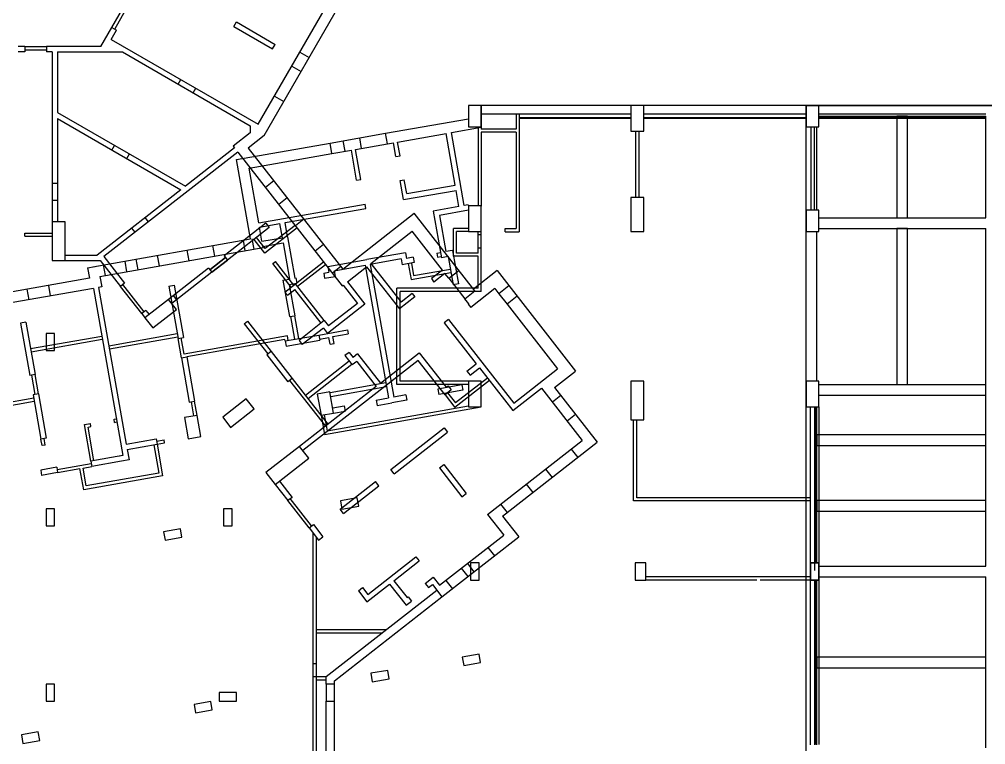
# Model space of a CAD drawing. Header units: metres. Extents: x -681087 to 1033303, y 74272 to 2630761.
# Drawn here: x 51232 to 96441, y 2357404 to 2391336 of the extents above; entities that cross this region are included whole.
import ezdxf

# ---------------------------------------------------------------- set-up
doc = ezdxf.new("R2010")
doc.units = ezdxf.units.M
for name, color, linetype in [('SKELETON_CLEAN', 7, 'Continuous'), ('SKELETON_ISOLATED', 1, 'Continuous'), ('SKELETON_ORIGINAL', 8, 'Continuous')]:
    doc.layers.add(name, color=color, linetype=linetype)

msp = doc.modelspace()

# ---------------------------------------------------------------- linework, layer by layer
at = {"layer": 'SKELETON_CLEAN'}
for p, q in [((62686, 2385900), (72970, 2403713)), ((62412, 2386426), (68702, 2397321)), ((55565, 2390957), (56075, 2391840)), ((61264, 2390998), (61389, 2391214)), ((61389, 2391214), (63208, 2390164)), ((55046, 2390058), (55565, 2390957)), ((55532, 2390399), (55782, 2390832)), ((55565, 2390957), (55782, 2390832)), ((61264, 2390998), (63083, 2389948)), ((55532, 2390399), (62412, 2386426)), ((51488, 2390058), (51173, 2390058)), ((51488, 2389808), (51173, 2389808)), ((51488, 2390058), (52508, 2390058)), ((51488, 2390058), (51488, 2389808)), ((55046, 2390058), (52508, 2390058)), ((52508, 2390058), (52508, 2389808)), ((52773, 2389808), (52508, 2389808)), ((52773, 2389808), (52773, 2381858)), ((53023, 2389808), (53023, 2386980)), ((53023, 2389808), (56056, 2389808)), ((56056, 2389808), (62034, 2386356)), ((63083, 2389948), (63208, 2390164)), ((72841, 2387304), (72241, 2387304)), ((72241, 2387304), (72241, 2386304)), ((80441, 2387304), (79841, 2387304)), ((79841, 2387304), (79841, 2386104)), ((80441, 2386104), (80441, 2387304)), ((88041, 2330604), (88041, 2387304)), ((88641, 2387304), (88041, 2387304)), ((88041, 2387304), (88041, 2386304)), ((88641, 2386304), (88641, 2387304)), ((53023, 2386980), (59001, 2383529)), ((53023, 2386692), (53023, 2381858)), ((53023, 2386692), (58788, 2383363)), ((68362, 2386003), (72241, 2386687)), ((74471, 2386902), (74471, 2386204)), ((74621, 2386902), (74621, 2381400)), ((88641, 2386804), (96441, 2386804)), ((92791, 2386804), (92291, 2386804)), ((92291, 2386804), (92291, 2382054)), ((92791, 2382054), (92791, 2386804)), ((96441, 2382054), (96441, 2386804)), ((62034, 2386356), (62034, 2386025)), ((71443, 2386038), (72841, 2386285)), ((72241, 2386304), (72841, 2386304)), ((72841, 2386304), (72841, 2386285)), ((72841, 2386285), (72841, 2386204)), ((74471, 2386204), (72841, 2386204)), ((88041, 2386304), (88641, 2386304)), ((62034, 2386025), (61237, 2385402)), ((62686, 2385900), (61939, 2385316)), ((65772, 2385546), (68362, 2386003)), ((68449, 2385510), (68362, 2386003)), ((68931, 2385595), (71196, 2385995)), ((71622, 2383582), (71196, 2385995)), ((72045, 2382621), (71443, 2386038)), ((74471, 2386054), (72841, 2386054)), ((72841, 2386054), (72841, 2382600)), ((74471, 2386054), (74471, 2381550)), ((79841, 2386104), (80441, 2386104)), ((61298, 2385324), (59001, 2383529)), ((61237, 2385402), (61298, 2385324)), ((61399, 2384775), (65772, 2385546)), ((61939, 2385316), (66365, 2379650)), ((65859, 2385053), (65772, 2385546)), ((66962, 2385248), (68449, 2385510)), ((67210, 2383840), (66962, 2385248)), ((68449, 2385510), (68734, 2385561)), ((68848, 2384915), (68734, 2385561)), ((69045, 2384950), (68931, 2385595)), ((61452, 2385127), (55191, 2380235)), ((61452, 2385127), (66341, 2378870)), ((61979, 2384369), (65859, 2385053)), ((65859, 2385053), (66765, 2385213)), ((67013, 2383805), (66765, 2385213)), ((68848, 2384915), (69045, 2384950)), ((62054, 2381062), (61399, 2384775)), ((62430, 2381809), (61979, 2384369)), ((67013, 2383805), (67210, 2383840)), ((69046, 2383793), (69243, 2383828)), ((69203, 2382902), (69046, 2383793)), ((69357, 2383182), (69243, 2383828)), ((69357, 2383182), (71622, 2383582)), ((58788, 2383363), (54878, 2380308)), ((69203, 2382902), (71665, 2383336)), ((71799, 2382577), (71665, 2383336)), ((80441, 2383004), (79841, 2383004)), ((79841, 2383004), (79841, 2381404)), ((80441, 2381404), (80441, 2383004)), ((62430, 2381809), (67413, 2382687)), ((67448, 2382490), (67413, 2382687)), ((71799, 2382577), (70597, 2382366)), ((72232, 2382654), (72045, 2382621)), ((72232, 2382654), (72241, 2382604)), ((72841, 2382604), (72241, 2382604)), ((72241, 2382604), (72241, 2381404)), ((72841, 2381404), (72841, 2382604)), ((63666, 2381824), (67448, 2382490)), ((66365, 2379650), (69710, 2382264)), ((72548, 2378631), (69710, 2382264)), ((70597, 2382366), (70982, 2380184)), ((72241, 2382401), (70887, 2382163)), ((70887, 2382163), (71185, 2380474)), ((88641, 2382404), (88041, 2382404)), ((88041, 2382404), (88041, 2381404)), ((88641, 2381404), (88641, 2382404)), ((53373, 2381858), (52773, 2381858)), ((52773, 2381858), (52773, 2380058)), ((53373, 2380058), (53373, 2381858)), ((62767, 2381795), (60813, 2380268)), ((62465, 2381612), (63420, 2381780)), ((64130, 2381699), (62739, 2380612)), ((62767, 2381795), (62921, 2381598)), ((63536, 2381120), (63420, 2381780)), ((63783, 2381164), (63666, 2381824)), ((88641, 2382054), (96441, 2382054)), ((92291, 2382054), (92791, 2382054)), ((51483, 2381188), (51483, 2381338)), ((51483, 2381338), (52773, 2381338)), ((51483, 2381188), (52773, 2381188)), ((62921, 2381598), (60967, 2380071)), ((62581, 2380952), (62465, 2381612)), ((64223, 2381581), (62714, 2380402)), ((67676, 2379913), (69607, 2381422)), ((71023, 2379609), (69607, 2381422)), ((71541, 2380254), (71541, 2381554)), ((72241, 2381554), (71541, 2381554)), ((72241, 2381404), (71691, 2381404)), ((71691, 2380404), (71691, 2381404)), ((72241, 2381404), (72841, 2381404)), ((72691, 2381254), (72691, 2381404)), ((72691, 2380404), (72691, 2381400)), ((72841, 2381254), (72691, 2381254)), ((72841, 2378604), (72841, 2381400)), ((73961, 2381550), (74471, 2381550)), ((73961, 2381400), (73961, 2381550)), ((73961, 2381400), (74621, 2381400)), ((79841, 2381404), (80441, 2381404)), ((88041, 2381404), (88641, 2381404)), ((88641, 2381554), (96441, 2381554)), ((92791, 2381554), (92291, 2381554)), ((92291, 2381554), (92291, 2374254)), ((92791, 2374254), (92791, 2381554)), ((96441, 2374254), (96441, 2381554)), ((54668, 2379760), (62054, 2381062)), ((62714, 2380402), (62212, 2381044)), ((62739, 2380612), (62330, 2381136)), ((62581, 2380952), (63536, 2381120)), ((62625, 2380706), (63580, 2380874)), ((63580, 2380874), (63878, 2379185)), ((63783, 2381164), (64124, 2379229)), ((53373, 2380308), (54878, 2380308)), ((55001, 2379311), (62633, 2380657)), ((62633, 2380657), (62625, 2380706)), ((69296, 2380415), (67484, 2380095)), ((69296, 2380415), (69343, 2380149)), ((70761, 2380399), (70939, 2380430)), ((70761, 2380399), (70794, 2380212)), ((71495, 2380528), (71185, 2380474)), ((71495, 2380528), (71771, 2378963)), ((72691, 2380404), (71691, 2380404)), ((72691, 2380404), (72691, 2380634)), ((72841, 2380634), (72691, 2380634)), ((72841, 2380400), (72841, 2380634)), ((52773, 2380058), (53373, 2380058)), ((52773, 2380058), (55013, 2380058)), ((55013, 2380058), (55961, 2378844)), ((55191, 2380235), (56158, 2378998)), ((56165, 2380024), (56682, 2380115)), ((56165, 2380024), (56252, 2379531)), ((56682, 2380115), (56769, 2379622)), ((60967, 2380071), (60242, 2379505)), ((60813, 2380268), (60967, 2380071)), ((63095, 2379913), (63214, 2380005)), ((63954, 2378814), (63095, 2379913)), ((64072, 2378906), (63214, 2380005)), ((64151, 2378968), (65463, 2379993)), ((65672, 2379776), (67484, 2380095)), ((65962, 2379573), (67405, 2379828)), ((67405, 2379828), (68499, 2373623)), ((69094, 2380125), (67651, 2379871)), ((67651, 2379871), (68745, 2373667)), ((67676, 2379913), (69092, 2378101)), ((69094, 2380125), (69140, 2379859)), ((69702, 2379958), (69140, 2379859)), ((69658, 2380205), (69343, 2380149)), ((69426, 2379910), (69556, 2379171)), ((69574, 2379936), (69678, 2379345)), ((69658, 2380205), (69702, 2379958)), ((70794, 2380212), (70972, 2380243)), ((71292, 2380239), (70982, 2380184)), ((71292, 2380239), (71525, 2378919)), ((72691, 2380254), (71541, 2380254)), ((72691, 2378754), (72691, 2380254)), ((54422, 2379716), (54776, 2379779)), ((54422, 2379716), (54509, 2379224)), ((60088, 2379702), (58212, 2378236)), ((60242, 2379505), (58366, 2378039)), ((60088, 2379702), (60242, 2379505)), ((65473, 2379467), (65719, 2379510)), ((65473, 2379467), (65516, 2379220)), ((65672, 2379776), (65719, 2379510)), ((65962, 2379573), (66009, 2379307)), ((66577, 2379054), (67479, 2379759)), ((67479, 2379759), (69018, 2377789)), ((69556, 2379171), (71423, 2379500)), ((69678, 2379345), (71396, 2379648)), ((71023, 2379609), (70507, 2379206)), ((71146, 2379452), (70630, 2379048)), ((71325, 2379223), (71146, 2379452)), ((71325, 2379223), (71797, 2379593)), ((73584, 2379580), (72481, 2378718)), ((73584, 2379580), (77253, 2374883)), ((54509, 2379224), (47221, 2377939)), ((55001, 2379311), (55088, 2378818)), ((56158, 2378998), (55961, 2378844)), ((63567, 2379131), (63878, 2379185)), ((63567, 2379131), (63868, 2377427)), ((63655, 2378580), (64151, 2378968)), ((63857, 2378928), (64216, 2378991)), ((63857, 2378928), (64114, 2377470)), ((64124, 2379229), (64173, 2379237)), ((65499, 2377242), (64151, 2378968)), ((64173, 2379237), (64216, 2378991)), ((65516, 2379220), (66009, 2379307)), ((66577, 2379054), (67396, 2378006)), ((70507, 2379206), (70630, 2379048)), ((71325, 2379223), (72076, 2378262)), ((71771, 2378963), (71525, 2378919)), ((54694, 2378749), (46815, 2377360)), ((54694, 2378749), (56073, 2370925)), ((55088, 2378818), (54940, 2378792)), ((54940, 2378792), (56233, 2371460)), ((56958, 2377567), (55961, 2378844)), ((58230, 2378850), (58476, 2378893)), ((58230, 2378850), (58661, 2376407)), ((58476, 2378893), (58907, 2376451)), ((63655, 2378580), (63772, 2378430)), ((63772, 2378430), (64118, 2378701)), ((65350, 2377125), (64118, 2378701)), ((66341, 2378870), (66380, 2378901)), ((66380, 2378901), (67045, 2378050)), ((72691, 2378754), (68891, 2378754)), ((68891, 2374254), (68891, 2378754)), ((72841, 2378604), (69041, 2378604)), ((69041, 2374404), (69041, 2378604)), ((69608, 2378504), (69092, 2378101)), ((69608, 2378504), (69731, 2378347)), ((72076, 2378262), (72548, 2378631)), ((73481, 2378738), (72354, 2377857)), ((73481, 2378738), (73665, 2378501)), ((74138, 2378871), (73665, 2378501)), ((73665, 2378501), (74047, 2378013)), ((58212, 2378236), (57109, 2377374)), ((58582, 2377764), (58212, 2378236)), ((67045, 2378050), (65693, 2376994)), ((69731, 2378347), (69018, 2377789)), ((72254, 2378033), (72076, 2378262)), ((72254, 2378033), (72231, 2378015)), ((72231, 2378015), (72354, 2377857)), ((74520, 2378382), (74047, 2378013)), ((74047, 2378013), (76411, 2374987)), ((57155, 2377721), (56958, 2377567)), ((56958, 2377567), (57109, 2377374)), ((57155, 2377721), (57306, 2377528)), ((57479, 2376902), (58582, 2377764)), ((67396, 2378006), (65650, 2376643)), ((51537, 2377162), (51290, 2377118)), ((51290, 2377118), (51721, 2374676)), ((51537, 2377162), (51967, 2374719)), ((57109, 2377374), (57479, 2376902)), ((61756, 2377096), (61905, 2377213)), ((61905, 2377213), (63010, 2375798)), ((63868, 2377427), (64114, 2377470)), ((64302, 2376402), (64114, 2377470)), ((65499, 2377242), (64317, 2376318)), ((65499, 2377242), (65693, 2376994)), ((71309, 2377294), (71112, 2377141)), ((71112, 2377141), (72608, 2375226)), ((71309, 2377294), (74362, 2373386)), ((61756, 2377096), (62861, 2375682)), ((65456, 2376891), (64471, 2376121)), ((65243, 2376568), (66582, 2376804)), ((65456, 2376891), (65650, 2376643)), ((66582, 2376804), (66615, 2376617)), ((52884, 2376638), (52484, 2376638)), ((52484, 2376638), (52484, 2375838)), ((52884, 2375838), (52884, 2376638)), ((58661, 2376407), (58907, 2376451)), ((58820, 2375501), (58661, 2376407)), ((58942, 2375675), (58808, 2376433)), ((63778, 2376528), (58942, 2375675)), ((63656, 2376354), (59067, 2375545)), ((63667, 2376290), (63656, 2376354)), ((63667, 2376290), (65243, 2376568)), ((63667, 2376290), (63711, 2376044)), ((63711, 2376044), (65286, 2376321)), ((63815, 2376316), (63778, 2376528)), ((64317, 2376318), (64471, 2376121)), ((65243, 2376568), (65286, 2376321)), ((65276, 2376380), (65714, 2376458)), ((65771, 2376138), (65714, 2376458)), ((65901, 2376491), (66615, 2376617)), ((65958, 2376171), (65901, 2376491)), ((52484, 2375838), (52884, 2375838)), ((63010, 2375798), (62813, 2375645)), ((63010, 2375798), (63995, 2374538)), ((65771, 2376138), (65958, 2376171)), ((66660, 2375756), (66463, 2375603)), ((66660, 2375756), (66845, 2375520)), ((58820, 2375501), (59067, 2375545)), ((58820, 2375501), (59185, 2373433)), ((59067, 2375545), (59431, 2373476)), ((62813, 2375645), (63798, 2374384)), ((69894, 2375377), (64500, 2371163)), ((66463, 2375603), (66802, 2375169)), ((67014, 2375335), (66802, 2375169)), ((67057, 2375686), (66845, 2375520)), ((67014, 2375335), (67932, 2374161)), ((67057, 2375686), (68129, 2374315)), ((68129, 2374315), (69937, 2375728)), ((71150, 2373770), (69894, 2375377)), ((69937, 2375728), (71193, 2374121)), ((72170, 2374884), (72608, 2375226)), ((72170, 2374884), (72324, 2374687)), ((72324, 2374687), (72762, 2375029)), ((72762, 2375029), (74319, 2373035)), ((74362, 2373386), (76411, 2374987)), ((76268, 2374114), (77253, 2374883)), ((51967, 2374719), (51721, 2374676)), ((52127, 2373813), (51967, 2374719)), ((63995, 2374538), (63798, 2374384)), ((63995, 2374538), (65670, 2372394)), ((72241, 2374404), (69041, 2374404)), ((73223, 2374438), (71612, 2373179)), ((73131, 2374556), (71638, 2373389)), ((72841, 2374404), (72241, 2374404)), ((72241, 2374404), (72241, 2373204)), ((72841, 2373204), (72841, 2374404)), ((80441, 2374404), (79841, 2374404)), ((79841, 2374404), (79841, 2372604)), ((80441, 2372604), (80441, 2374404)), ((88641, 2374404), (88041, 2374404)), ((88041, 2374404), (88041, 2373204)), ((88641, 2373204), (88641, 2374404)), ((67932, 2374161), (64346, 2371360)), ((72241, 2374254), (68891, 2374254)), ((71941, 2374230), (70808, 2374030)), ((70808, 2374030), (70851, 2373784)), ((71984, 2373984), (70851, 2373784)), ((71442, 2373997), (71150, 2373770)), ((71193, 2374121), (71288, 2374194)), ((71288, 2374194), (71442, 2373997)), ((71941, 2374230), (71984, 2373984)), ((74319, 2373035), (75659, 2374082)), ((75659, 2374082), (77567, 2371639)), ((76268, 2374114), (78269, 2371553)), ((88641, 2374254), (96441, 2374254)), ((92291, 2374254), (92791, 2374254)), ((50341, 2373346), (51907, 2373622)), ((52127, 2373813), (51881, 2373770)), ((51881, 2373770), (52245, 2371702)), ((52127, 2373813), (52492, 2371745)), ((61848, 2373583), (60745, 2372721)), ((62217, 2373110), (61848, 2373583)), ((65764, 2373903), (65173, 2373798)), ((65173, 2373798), (65346, 2372814)), ((65937, 2372918), (65764, 2373903)), ((67932, 2373523), (68499, 2373623)), ((67932, 2373523), (67976, 2373277)), ((69355, 2373520), (68665, 2373399)), ((69311, 2373766), (68745, 2373667)), ((69311, 2373766), (69355, 2373520)), ((71150, 2373770), (71612, 2373179)), ((71268, 2373862), (71638, 2373389)), ((50367, 2373198), (51933, 2373474)), ((59185, 2373433), (59431, 2373476)), ((59549, 2372807), (59431, 2373476)), ((61114, 2372248), (62217, 2373110)), ((65506, 2371911), (72841, 2373204)), ((65627, 2372085), (72241, 2373251)), ((65894, 2373164), (66435, 2373259)), ((66435, 2373259), (66479, 2373013)), ((67976, 2373277), (68665, 2373399)), ((72241, 2373204), (72841, 2373204)), ((88041, 2373204), (88641, 2373204)), ((88241, 2365904), (88241, 2373200)), ((88641, 2373204), (88641, 2365909)), ((55661, 2372629), (55770, 2372648)), ((55687, 2372481), (55661, 2372629)), ((59549, 2372807), (58959, 2372703)), ((58959, 2372703), (59132, 2371718)), ((59723, 2371822), (59549, 2372807)), ((60745, 2372721), (61114, 2372248)), ((65346, 2372814), (65937, 2372918)), ((65346, 2372814), (65506, 2371911)), ((65494, 2372840), (65627, 2372085)), ((65937, 2372918), (66479, 2373013)), ((79841, 2372604), (80441, 2372604)), ((79966, 2368804), (79966, 2372600)), ((80116, 2368954), (80116, 2372600)), ((54273, 2372384), (54558, 2372434)), ((54577, 2370661), (54273, 2372384)), ((54446, 2372262), (54584, 2372287)), ((54724, 2370687), (54446, 2372262)), ((54584, 2372287), (54558, 2372434)), ((55687, 2372481), (55796, 2372500)), ((68619, 2370276), (71110, 2372222)), ((71110, 2372222), (71263, 2372025)), ((52492, 2371745), (52245, 2371702)), ((52299, 2371396), (52245, 2371702)), ((52447, 2371422), (52393, 2371728)), ((56233, 2371460), (57631, 2371707)), ((57631, 2371707), (57675, 2371461)), ((59132, 2371718), (59723, 2371822)), ((68773, 2370079), (71263, 2372025)), ((88541, 2371904), (88541, 2371404)), ((96441, 2371904), (88541, 2371904)), ((96441, 2371404), (96441, 2371904)), ((52447, 2371422), (52299, 2371396)), ((56276, 2371214), (57675, 2371461)), ((57527, 2371435), (57761, 2370105)), ((57649, 2371609), (58003, 2371671)), ((57675, 2371461), (58029, 2371523)), ((57675, 2371461), (57935, 2369984)), ((58029, 2371523), (58003, 2371671)), ((64346, 2371360), (62770, 2370129)), ((64777, 2370808), (64346, 2371360)), ((73139, 2368179), (77567, 2371639)), ((73841, 2368093), (78269, 2371553)), ((88541, 2371404), (96441, 2371404)), ((56073, 2370925), (54577, 2370661)), ((56073, 2370925), (55926, 2370899)), ((56276, 2371214), (56286, 2371216)), ((56276, 2371214), (56363, 2370722)), ((63201, 2369577), (64777, 2370808)), ((52981, 2370379), (52233, 2370247)), ((52981, 2370379), (53025, 2370133)), ((54216, 2370343), (54620, 2370414)), ((54364, 2369506), (54216, 2370343)), ((54577, 2370661), (54620, 2370414)), ((56018, 2370661), (54620, 2370414)), ((56363, 2370722), (56018, 2370661)), ((70887, 2370354), (71084, 2370508)), ((70887, 2370354), (71940, 2369006)), ((71084, 2370508), (72137, 2369160)), ((52233, 2370247), (52276, 2370001)), ((53025, 2370133), (52276, 2370001)), ((53025, 2370133), (54068, 2370317)), ((54242, 2369332), (54068, 2370317)), ((57935, 2369984), (54242, 2369332)), ((57761, 2370105), (54364, 2369506)), ((62770, 2370129), (63201, 2369577)), ((68773, 2370079), (68619, 2370276)), ((63201, 2369577), (63792, 2368821)), ((63398, 2369731), (63989, 2368974)), ((66240, 2368417), (67894, 2369710)), ((66394, 2368220), (68048, 2369513)), ((68048, 2369513), (67894, 2369710)), ((88516, 2369554), (88516, 2369554)), ((63989, 2368974), (63792, 2368821)), ((71940, 2369006), (72137, 2369160)), ((64790, 2367544), (63792, 2368821)), ((67040, 2368956), (66253, 2368817)), ((66253, 2368817), (66322, 2368423)), ((66322, 2368423), (67110, 2368562)), ((67110, 2368562), (67040, 2368956)), ((88241, 2368804), (79966, 2368804)), ((88241, 2368954), (80116, 2368954)), ((88541, 2368829), (88541, 2368329)), ((96441, 2368829), (88541, 2368829)), ((96441, 2368329), (96441, 2368829)), ((52884, 2368438), (52484, 2368438)), ((52484, 2368438), (52484, 2367638)), ((52884, 2367638), (52884, 2368438)), ((61184, 2368438), (60784, 2368438)), ((60784, 2368438), (60784, 2367638)), ((61184, 2367638), (61184, 2368438)), ((66394, 2368220), (66240, 2368417)), ((73139, 2368179), (73896, 2367210)), ((73841, 2368093), (74598, 2367123)), ((88541, 2368329), (96441, 2368329)), ((52484, 2367638), (52884, 2367638)), ((60784, 2367638), (61184, 2367638)), ((64790, 2367544), (64987, 2367698)), ((64987, 2367698), (65430, 2367131)), ((58768, 2367498), (57980, 2367359)), ((57980, 2367359), (58050, 2366965)), ((58837, 2367104), (58768, 2367498)), ((64790, 2367544), (65233, 2366977)), ((64984, 2351838), (64984, 2367295)), ((70894, 2364864), (73896, 2367210)), ((58050, 2366965), (58837, 2367104)), ((65134, 2351688), (65134, 2367103)), ((65233, 2366977), (65430, 2367131)), ((71004, 2364316), (74598, 2367123)), ((67535, 2364436), (69789, 2366196)), ((68753, 2365070), (69943, 2365999)), ((69789, 2366196), (69943, 2365999)), ((72741, 2365904), (72341, 2365904)), ((72341, 2365904), (72341, 2365104)), ((72741, 2365104), (72741, 2365904)), ((80541, 2365904), (80041, 2365904)), ((80041, 2365904), (80041, 2365104)), ((80541, 2365104), (80541, 2365904)), ((88241, 2365104), (88241, 2365904)), ((88241, 2365904), (88641, 2365904)), ((88641, 2365904), (88641, 2365104)), ((67492, 2364085), (68556, 2364916)), ((68556, 2364916), (69326, 2363931)), ((68753, 2365070), (69369, 2364282)), ((70224, 2364950), (70598, 2365242)), ((70224, 2364950), (70378, 2364753)), ((70598, 2365242), (70894, 2364864)), ((72341, 2365104), (72741, 2365104)), ((80041, 2365104), (80541, 2365104)), ((85741, 2365104), (80541, 2365104)), ((88241, 2365104), (85891, 2365104)), ((88241, 2357404), (88241, 2365104)), ((88641, 2365104), (88241, 2365104)), ((88641, 2365254), (96441, 2365254)), ((88641, 2365109), (88641, 2357409)), ((96441, 2357254), (96441, 2365254)), ((96441, 2357404), (96441, 2365104)), ((65584, 2360589), (70758, 2364631)), ((67092, 2364597), (67289, 2364751)), ((67092, 2364597), (67492, 2364085)), ((67289, 2364751), (67535, 2364436)), ((70378, 2364753), (70555, 2364891)), ((70555, 2364891), (71004, 2364316)), ((65984, 2360393), (71004, 2364316)), ((69326, 2363931), (69574, 2364125)), ((69369, 2364282), (69420, 2364322)), ((69420, 2364322), (69574, 2364125)), ((72738, 2361635), (71950, 2361496)), ((71950, 2361496), (72020, 2361102)), ((72808, 2361241), (72738, 2361635)), ((88541, 2361504), (88541, 2361004)), ((96441, 2361504), (88541, 2361504)), ((96441, 2361004), (96441, 2361504)), ((68464, 2360881), (67676, 2360742)), ((68534, 2360487), (68464, 2360881)), ((72020, 2361102), (72808, 2361241)), ((88516, 2361257), (88516, 2361257)), ((88541, 2361004), (96441, 2361004)), ((64984, 2360589), (65134, 2360589)), ((65134, 2360589), (65584, 2360589)), ((65584, 2360238), (65584, 2360589)), ((65984, 2353400), (65984, 2360393)), ((67676, 2360742), (67746, 2360348)), ((67746, 2360348), (68534, 2360487)), ((52884, 2360238), (52484, 2360238)), ((52484, 2360238), (52484, 2359438)), ((52884, 2359438), (52884, 2360238)), ((65984, 2360238), (65584, 2360238)), ((65584, 2360238), (65584, 2359438)), ((65984, 2359438), (65984, 2360238)), ((61384, 2359838), (60584, 2359838)), ((60584, 2359838), (60584, 2359438)), ((61384, 2359438), (61384, 2359838)), ((52484, 2359438), (52884, 2359438)), ((60192, 2359422), (59404, 2359283)), ((59404, 2359283), (59473, 2358889)), ((59473, 2358889), (60261, 2359028)), ((60261, 2359028), (60192, 2359422)), ((60584, 2359438), (61384, 2359438)), ((65584, 2359438), (65984, 2359438)), ((65584, 2353182), (65584, 2359438)), ((52116, 2357998), (51329, 2357859)), ((51329, 2357859), (51398, 2357466)), ((52186, 2357604), (52116, 2357998)), ((51398, 2357466), (52186, 2357604))]:
    msp.add_line(p, q, dxfattribs=at)
at = {"layer": 'SKELETON_ISOLATED'}
for p, q in [((55695, 2390882), (56205, 2391765)), ((51488, 2389908), (52508, 2389908)), ((64362, 2389804), (64795, 2389554)), ((63982, 2389146), (64415, 2388896)), ((58667, 2388300), (58792, 2388516)), ((59360, 2387900), (59485, 2388116)), ((63172, 2387743), (63605, 2387493)), ((95712, 2387304), (88112, 2387304)), ((79841, 2386904), (72841, 2386904)), ((72841, 2386804), (72841, 2386794)), ((79841, 2386719), (74621, 2386719)), ((88041, 2386904), (80441, 2386904)), ((88041, 2386719), (80441, 2386719)), ((96441, 2386904), (88641, 2386904)), ((96441, 2386734), (88641, 2386734)), ((96441, 2386704), (88641, 2386704)), ((72691, 2386258), (72691, 2382600)), ((88261, 2386304), (88261, 2382400)), ((88411, 2386304), (88411, 2382400)), ((88541, 2382403), (88541, 2386304)), ((67247, 2385298), (67160, 2385791)), ((80061, 2386104), (80061, 2383000)), ((80211, 2386104), (80211, 2383000)), ((55566, 2385223), (55691, 2385440)), ((66469, 2385161), (66382, 2385654)), ((56259, 2384823), (56384, 2385040)), ((53023, 2383663), (52773, 2383663)), ((63136, 2383784), (62742, 2383476)), ((53023, 2382863), (52773, 2382863)), ((63764, 2382980), (63370, 2382672)), ((57280, 2381867), (57126, 2382064)), ((64543, 2381983), (64149, 2381675)), ((56649, 2381374), (56495, 2381571)), ((88541, 2374400), (88541, 2381403)), ((60271, 2380748), (60358, 2380255)), ((61699, 2381000), (61786, 2380507)), ((62113, 2381073), (62200, 2380580)), ((65466, 2380801), (65072, 2380493)), ((57686, 2380292), (57773, 2379800)), ((59070, 2380536), (59157, 2380044)), ((55160, 2379847), (55247, 2379354)), ((60874, 2380189), (60149, 2379623)), ((64244, 2378849), (65556, 2379874)), ((66273, 2379769), (65879, 2379461)), ((57077, 2377660), (56079, 2378936)), ((51589, 2378709), (51675, 2378217)), ((52593, 2378886), (52680, 2378394)), ((58433, 2378409), (58587, 2378212)), ((64115, 2376369), (63927, 2377437)), ((51754, 2375931), (55087, 2376518)), ((51780, 2375783), (55113, 2376371)), ((55420, 2376069), (58621, 2376634)), ((55446, 2375922), (58647, 2376486)), ((66666, 2375343), (64617, 2373742)), ((66789, 2375185), (64740, 2373584)), ((51979, 2373787), (51819, 2374693)), ((63877, 2374445), (65552, 2372302)), ((65767, 2373883), (68372, 2374342)), ((65800, 2373696), (68405, 2374155)), ((96441, 2369717), (96441, 2374242)), ((76564, 2373735), (76170, 2373428)), ((88641, 2373754), (96441, 2373754)), ((59402, 2372781), (59284, 2373450)), ((88441, 2365554), (88441, 2373204)), ((77253, 2372853), (76859, 2372545)), ((77047, 2371232), (77355, 2370838)), ((52999, 2370281), (54594, 2370562)), ((75849, 2370297), (76157, 2369903)), ((74947, 2369592), (75255, 2369198)), ((64908, 2367636), (63910, 2368913)), ((73749, 2368656), (74057, 2368262)), ((73155, 2366631), (73463, 2366237)), ((72194, 2365880), (72502, 2365486)), ((71910, 2365658), (72218, 2365264)), ((88641, 2365754), (96441, 2365754)), ((71185, 2365092), (71493, 2364698)), ((88241, 2365254), (80541, 2365254)), ((88441, 2357404), (88441, 2365104)), ((65134, 2362786), (68396, 2362786)), ((65134, 2362636), (68204, 2362636)), ((64984, 2361209), (65134, 2361209)), ((65134, 2360439), (65584, 2360439))]:
    msp.add_line(p, q, dxfattribs=at)
at = {"layer": 'SKELETON_ORIGINAL'}
for p, q in [((62686, 2385900), (72970, 2403713)), ((62412, 2386426), (68702, 2397321)), ((55565, 2390957), (56075, 2391840)), ((55695, 2390882), (56205, 2391765)), ((61264, 2390998), (61389, 2391214)), ((61389, 2391214), (63208, 2390164)), ((55046, 2390058), (55565, 2390957)), ((55532, 2390399), (55782, 2390832)), ((55565, 2390957), (55782, 2390832)), ((61264, 2390998), (63083, 2389948)), ((55532, 2390399), (62412, 2386426)), ((51488, 2390058), (51173, 2390058)), ((51488, 2389808), (51173, 2389808)), ((51488, 2390058), (52508, 2390058)), ((51488, 2390058), (51488, 2389808)), ((51488, 2389908), (52508, 2389908)), ((55046, 2390058), (52508, 2390058)), ((52508, 2390058), (52508, 2389808)), ((52773, 2389808), (52508, 2389808)), ((52773, 2389808), (52773, 2381858)), ((53023, 2389808), (53023, 2386980)), ((53023, 2389808), (56056, 2389808)), ((56056, 2389808), (62034, 2386356)), ((63083, 2389948), (63208, 2390164)), ((64362, 2389804), (64795, 2389554)), ((63982, 2389146), (64415, 2388896)), ((58667, 2388300), (58792, 2388516)), ((59360, 2387900), (59485, 2388116)), ((63172, 2387743), (63605, 2387493)), ((72841, 2387304), (72241, 2387304)), ((72241, 2387304), (72241, 2386304)), ((103383, 2387304), (72841, 2387304)), ((72841, 2386304), (72841, 2387304)), ((72841, 2387304), (72841, 2386285)), ((80441, 2387304), (79841, 2387304)), ((79841, 2387304), (79841, 2386104)), ((80441, 2386104), (80441, 2387304)), ((88041, 2330604), (88041, 2387304)), ((88041, 2387304), (103383, 2387304)), ((88641, 2387304), (88041, 2387304)), ((88041, 2387304), (88041, 2386304)), ((88641, 2386304), (88641, 2387304)), ((53023, 2386980), (59001, 2383529)), ((53023, 2386692), (53023, 2381858)), ((53023, 2386692), (58788, 2383363)), ((68362, 2386003), (72241, 2386687)), ((79841, 2386904), (72841, 2386904)), ((74471, 2386902), (74471, 2386204)), ((74621, 2386902), (74621, 2381400)), ((79841, 2386734), (74621, 2386734)), ((79841, 2386704), (74621, 2386704)), ((88041, 2386904), (80441, 2386904)), ((88041, 2386734), (80441, 2386734)), ((88041, 2386704), (80441, 2386704)), ((96441, 2386904), (88641, 2386904)), ((88641, 2386804), (96441, 2386804)), ((96441, 2386734), (88641, 2386734)), ((96441, 2386704), (88641, 2386704)), ((92791, 2386804), (92291, 2386804)), ((92291, 2386804), (92291, 2382054)), ((92791, 2382054), (92791, 2386804)), ((96441, 2382054), (96441, 2386804)), ((62034, 2386356), (62034, 2386025)), ((71443, 2386038), (72841, 2386285)), ((72241, 2386304), (72841, 2386304)), ((72691, 2386258), (72691, 2382600)), ((72841, 2386304), (72841, 2386285)), ((72841, 2386285), (72841, 2386204)), ((74471, 2386204), (72841, 2386204)), ((88041, 2386304), (88641, 2386304)), ((88261, 2386304), (88261, 2382400)), ((88411, 2386304), (88411, 2382400)), ((88541, 2382403), (88541, 2386304)), ((62034, 2386025), (61237, 2385402)), ((62686, 2385900), (61939, 2385316)), ((65772, 2385546), (68362, 2386003)), ((67247, 2385298), (67160, 2385791)), ((68449, 2385510), (68362, 2386003)), ((68931, 2385595), (71196, 2385995)), ((71622, 2383582), (71196, 2385995)), ((72045, 2382621), (71443, 2386038)), ((74471, 2386054), (72841, 2386054)), ((72841, 2386054), (72841, 2382600)), ((74471, 2386054), (74471, 2381550)), ((79841, 2386104), (80441, 2386104)), ((80061, 2386104), (80061, 2383000)), ((80211, 2386104), (80211, 2383000)), ((55566, 2385223), (55691, 2385440)), ((61298, 2385324), (59001, 2383529)), ((61237, 2385402), (61298, 2385324)), ((61399, 2384775), (65772, 2385546)), ((61939, 2385316), (66365, 2379650)), ((65859, 2385053), (65772, 2385546)), ((66469, 2385161), (66382, 2385654)), ((66962, 2385248), (68449, 2385510)), ((67210, 2383840), (66962, 2385248)), ((68449, 2385510), (68734, 2385561)), ((68848, 2384915), (68734, 2385561)), ((69045, 2384950), (68931, 2385595)), ((61452, 2385127), (55191, 2380235)), ((56259, 2384823), (56384, 2385040)), ((61452, 2385127), (66341, 2378870)), ((61979, 2384369), (65859, 2385053)), ((65859, 2385053), (66765, 2385213)), ((67013, 2383805), (66765, 2385213)), ((68848, 2384915), (69045, 2384950)), ((62054, 2381062), (61399, 2384775)), ((62430, 2381809), (61979, 2384369)), ((53023, 2383663), (52773, 2383663)), ((63136, 2383784), (62742, 2383476)), ((67013, 2383805), (67210, 2383840)), ((69046, 2383793), (69243, 2383828)), ((69203, 2382902), (69046, 2383793)), ((69357, 2383182), (69243, 2383828)), ((69357, 2383182), (71622, 2383582)), ((58788, 2383363), (54878, 2380308)), ((69203, 2382902), (71665, 2383336)), ((71799, 2382577), (71665, 2383336)), ((80441, 2383004), (79841, 2383004)), ((79841, 2383004), (79841, 2381404)), ((80441, 2381404), (80441, 2383004)), ((53023, 2382863), (52773, 2382863)), ((62430, 2381809), (67413, 2382687)), ((63764, 2382980), (63370, 2382672)), ((67448, 2382490), (67413, 2382687)), ((71799, 2382577), (70597, 2382366)), ((72232, 2382654), (72045, 2382621)), ((72232, 2382654), (72241, 2382604)), ((72841, 2382604), (72241, 2382604)), ((72241, 2382604), (72241, 2381404)), ((72841, 2381404), (72841, 2382604)), ((63666, 2381824), (67448, 2382490)), ((66365, 2379650), (69710, 2382264)), ((72548, 2378631), (69710, 2382264)), ((70597, 2382366), (70982, 2380184)), ((72241, 2382401), (70887, 2382163)), ((70887, 2382163), (71185, 2380474)), ((88641, 2382404), (88041, 2382404)), ((88041, 2382404), (88041, 2381404)), ((88641, 2381404), (88641, 2382404)), ((53373, 2381858), (52773, 2381858)), ((52773, 2381858), (52773, 2380058)), ((53373, 2381858), (52773, 2381858)), ((52773, 2381858), (52773, 2380058)), ((53373, 2380058), (53373, 2381858)), ((53373, 2380058), (53373, 2381858)), ((57280, 2381867), (57126, 2382064)), ((62767, 2381795), (60813, 2380268)), ((62465, 2381612), (63420, 2381780)), ((64130, 2381699), (62739, 2380612)), ((62767, 2381795), (62921, 2381598)), ((63536, 2381120), (63420, 2381780)), ((63783, 2381164), (63666, 2381824)), ((64543, 2381983), (64149, 2381675)), ((88641, 2382054), (96441, 2382054)), ((92291, 2382054), (92791, 2382054)), ((51483, 2381188), (51483, 2381338)), ((51483, 2381338), (52773, 2381338)), ((51483, 2381188), (52773, 2381188)), ((56649, 2381374), (56495, 2381571)), ((62921, 2381598), (60967, 2380071)), ((62581, 2380952), (62465, 2381612)), ((64223, 2381581), (62714, 2380402)), ((67676, 2379913), (69607, 2381422)), ((71023, 2379609), (69607, 2381422)), ((71541, 2380254), (71541, 2381554)), ((72241, 2381554), (71541, 2381554)), ((72241, 2381404), (71691, 2381404)), ((71691, 2380404), (71691, 2381404)), ((72241, 2381404), (72841, 2381404)), ((72691, 2381254), (72691, 2381404)), ((72691, 2380404), (72691, 2381400)), ((72841, 2381254), (72691, 2381254)), ((72841, 2378604), (72841, 2381400)), ((73961, 2381550), (74471, 2381550)), ((73961, 2381400), (73961, 2381550)), ((73961, 2381400), (74621, 2381400)), ((79841, 2381404), (80441, 2381404)), ((88041, 2381404), (88641, 2381404)), ((88541, 2374400), (88541, 2381403)), ((88641, 2381554), (96441, 2381554)), ((92791, 2381554), (92291, 2381554)), ((92291, 2381554), (92291, 2374254)), ((92791, 2374254), (92791, 2381554)), ((96441, 2374254), (96441, 2381554)), ((54668, 2379760), (62054, 2381062)), ((60271, 2380748), (60358, 2380255)), ((61699, 2381000), (61786, 2380507)), ((62113, 2381073), (62200, 2380580)), ((62714, 2380402), (62212, 2381044)), ((62739, 2380612), (62330, 2381136)), ((62581, 2380952), (63536, 2381120)), ((62625, 2380706), (63580, 2380874)), ((63580, 2380874), (63878, 2379185)), ((63783, 2381164), (64124, 2379229)), ((65466, 2380801), (65072, 2380493)), ((53373, 2380308), (54878, 2380308)), ((55001, 2379311), (62633, 2380657)), ((57686, 2380292), (57773, 2379800)), ((59070, 2380536), (59157, 2380044)), ((62633, 2380657), (62625, 2380706)), ((69296, 2380415), (67484, 2380095)), ((69296, 2380415), (69343, 2380149)), ((70761, 2380399), (70939, 2380430)), ((70761, 2380399), (70794, 2380212)), ((71495, 2380528), (71185, 2380474)), ((71495, 2380528), (71771, 2378963)), ((72691, 2380404), (71691, 2380404)), ((72691, 2380404), (72691, 2380634)), ((72841, 2380634), (72691, 2380634)), ((72841, 2380400), (72841, 2380634)), ((52773, 2380058), (53373, 2380058)), ((52773, 2380058), (55013, 2380058)), ((52773, 2380058), (53373, 2380058)), ((55013, 2380058), (55961, 2378844)), ((55160, 2379847), (55247, 2379354)), ((55191, 2380235), (56158, 2378998)), ((56165, 2380024), (56682, 2380115)), ((56165, 2380024), (56252, 2379531)), ((56682, 2380115), (56769, 2379622)), ((60874, 2380189), (60149, 2379623)), ((60149, 2379623), (60874, 2380189)), ((60967, 2380071), (60242, 2379505)), ((60242, 2379505), (60967, 2380071)), ((60813, 2380268), (60967, 2380071)), ((63095, 2379913), (63214, 2380005)), ((63954, 2378814), (63095, 2379913)), ((64072, 2378906), (63214, 2380005)), ((64151, 2378968), (65463, 2379993)), ((64244, 2378849), (65556, 2379874)), ((65672, 2379776), (67484, 2380095)), ((65962, 2379573), (67405, 2379828)), ((67405, 2379828), (68499, 2373623)), ((69094, 2380125), (67651, 2379871)), ((67651, 2379871), (68745, 2373667)), ((67676, 2379913), (69092, 2378101)), ((69094, 2380125), (69140, 2379859)), ((69702, 2379958), (69140, 2379859)), ((69658, 2380205), (69343, 2380149)), ((69426, 2379910), (69556, 2379171)), ((69574, 2379936), (69678, 2379345)), ((69658, 2380205), (69702, 2379958)), ((70794, 2380212), (70972, 2380243)), ((71292, 2380239), (70982, 2380184)), ((71292, 2380239), (71525, 2378919)), ((72691, 2380254), (71541, 2380254)), ((72691, 2378754), (72691, 2380254)), ((54422, 2379716), (54776, 2379779)), ((54422, 2379716), (54509, 2379224)), ((60088, 2379702), (58212, 2378236)), ((60242, 2379505), (58366, 2378039)), ((60088, 2379702), (60242, 2379505)), ((65473, 2379467), (65719, 2379510)), ((65473, 2379467), (65516, 2379220)), ((65672, 2379776), (65719, 2379510)), ((66273, 2379769), (65879, 2379461)), ((65962, 2379573), (66009, 2379307)), ((66577, 2379054), (67479, 2379759)), ((67479, 2379759), (69018, 2377789)), ((69556, 2379171), (71423, 2379500)), ((69678, 2379345), (71396, 2379648)), ((71023, 2379609), (70507, 2379206)), ((71146, 2379452), (70630, 2379048)), ((71325, 2379223), (71146, 2379452)), ((71325, 2379223), (71797, 2379593)), ((73584, 2379580), (72481, 2378718)), ((73584, 2379580), (77253, 2374883)), ((54509, 2379224), (47221, 2377939)), ((55001, 2379311), (55088, 2378818)), ((56158, 2378998), (55961, 2378844)), ((57077, 2377660), (56079, 2378936)), ((63567, 2379131), (63878, 2379185)), ((63567, 2379131), (63868, 2377427)), ((63655, 2378580), (64151, 2378968)), ((63857, 2378928), (64216, 2378991)), ((63857, 2378928), (64114, 2377470)), ((64124, 2379229), (64173, 2379237)), ((65499, 2377242), (64151, 2378968)), ((64173, 2379237), (64216, 2378991)), ((65516, 2379220), (66009, 2379307)), ((66577, 2379054), (67396, 2378006)), ((70507, 2379206), (70630, 2379048)), ((71325, 2379223), (72076, 2378262)), ((71771, 2378963), (71525, 2378919)), ((54694, 2378749), (46815, 2377360)), ((51589, 2378709), (51675, 2378217)), ((52593, 2378886), (52680, 2378394)), ((54694, 2378749), (56073, 2370925)), ((55088, 2378818), (54940, 2378792)), ((54940, 2378792), (56233, 2371460)), ((56958, 2377567), (55961, 2378844)), ((58230, 2378850), (58476, 2378893)), ((58230, 2378850), (58661, 2376407)), ((58476, 2378893), (58907, 2376451)), ((63655, 2378580), (63772, 2378430)), ((63772, 2378430), (64118, 2378701)), ((65350, 2377125), (64118, 2378701)), ((66341, 2378870), (66380, 2378901)), ((66380, 2378901), (67045, 2378050)), ((72691, 2378754), (68891, 2378754)), ((68891, 2374254), (68891, 2378754)), ((72841, 2378604), (69041, 2378604)), ((69041, 2374404), (69041, 2378604)), ((69608, 2378504), (69092, 2378101)), ((69608, 2378504), (69731, 2378347)), ((72076, 2378262), (72548, 2378631)), ((73481, 2378738), (72354, 2377857)), ((73481, 2378738), (73665, 2378501)), ((74138, 2378871), (73665, 2378501)), ((73665, 2378501), (74047, 2378013)), ((58212, 2378236), (57109, 2377374)), ((58212, 2378236), (57109, 2377374)), ((58582, 2377764), (58212, 2378236)), ((58582, 2377764), (58212, 2378236)), ((58433, 2378409), (58587, 2378212)), ((67045, 2378050), (65693, 2376994)), ((69731, 2378347), (69018, 2377789)), ((72254, 2378033), (72076, 2378262)), ((72254, 2378033), (72231, 2378015)), ((72231, 2378015), (72354, 2377857)), ((74520, 2378382), (74047, 2378013)), ((74047, 2378013), (76411, 2374987)), ((57155, 2377721), (56958, 2377567)), ((56958, 2377567), (57109, 2377374)), ((57155, 2377721), (57306, 2377528)), ((57479, 2376902), (58582, 2377764)), ((57479, 2376902), (58582, 2377764)), ((67396, 2378006), (65650, 2376643)), ((51537, 2377162), (51290, 2377118)), ((51290, 2377118), (51721, 2374676)), ((51537, 2377162), (51967, 2374719)), ((57109, 2377374), (57479, 2376902)), ((57109, 2377374), (57479, 2376902)), ((61756, 2377096), (61905, 2377213)), ((61905, 2377213), (63010, 2375798)), ((63868, 2377427), (64114, 2377470)), ((64115, 2376369), (63927, 2377437)), ((64302, 2376402), (64114, 2377470)), ((65499, 2377242), (64317, 2376318)), ((65499, 2377242), (65693, 2376994)), ((71309, 2377294), (71112, 2377141)), ((71112, 2377141), (72608, 2375226)), ((71309, 2377294), (74362, 2373386)), ((61756, 2377096), (62861, 2375682)), ((65456, 2376891), (64471, 2376121)), ((65243, 2376568), (66582, 2376804)), ((65456, 2376891), (65650, 2376643)), ((66582, 2376804), (66615, 2376617)), ((51754, 2375931), (55087, 2376518)), ((51780, 2375783), (55113, 2376371)), ((52884, 2376638), (52484, 2376638)), ((52484, 2376638), (52484, 2375838)), ((52884, 2375838), (52884, 2376638)), ((55420, 2376069), (58621, 2376634)), ((55446, 2375922), (58647, 2376486)), ((58661, 2376407), (58907, 2376451)), ((58820, 2375501), (58661, 2376407)), ((58942, 2375675), (58808, 2376433)), ((63778, 2376528), (58942, 2375675)), ((63656, 2376354), (59067, 2375545)), ((63667, 2376290), (63656, 2376354)), ((63667, 2376290), (65243, 2376568)), ((63667, 2376290), (63711, 2376044)), ((63711, 2376044), (65286, 2376321)), ((63815, 2376316), (63778, 2376528)), ((64317, 2376318), (64471, 2376121)), ((65243, 2376568), (65286, 2376321)), ((65276, 2376380), (65714, 2376458)), ((65771, 2376138), (65714, 2376458)), ((65901, 2376491), (66615, 2376617)), ((65958, 2376171), (65901, 2376491)), ((52484, 2375838), (52884, 2375838)), ((63010, 2375798), (62813, 2375645)), ((63010, 2375798), (63995, 2374538)), ((65771, 2376138), (65958, 2376171)), ((66660, 2375756), (66463, 2375603)), ((66660, 2375756), (66845, 2375520)), ((58820, 2375501), (59067, 2375545)), ((58820, 2375501), (59185, 2373433)), ((59067, 2375545), (59431, 2373476)), ((62813, 2375645), (63798, 2374384)), ((69894, 2375377), (64500, 2371163)), ((66666, 2375343), (64617, 2373742)), ((66463, 2375603), (66802, 2375169)), ((67014, 2375335), (66802, 2375169)), ((67057, 2375686), (66845, 2375520)), ((67014, 2375335), (67932, 2374161)), ((67057, 2375686), (68129, 2374315)), ((68129, 2374315), (69937, 2375728)), ((71150, 2373770), (69894, 2375377)), ((69937, 2375728), (71193, 2374121)), ((66789, 2375185), (64740, 2373584)), ((72170, 2374884), (72608, 2375226)), ((72170, 2374884), (72324, 2374687)), ((72324, 2374687), (72762, 2375029)), ((72762, 2375029), (74319, 2373035)), ((74362, 2373386), (76411, 2374987)), ((76268, 2374114), (77253, 2374883)), ((51967, 2374719), (51721, 2374676)), ((51979, 2373787), (51819, 2374693)), ((52127, 2373813), (51967, 2374719)), ((63995, 2374538), (63798, 2374384)), ((63877, 2374445), (65552, 2372302)), ((63995, 2374538), (65670, 2372394)), ((72241, 2374404), (69041, 2374404)), ((73223, 2374438), (71612, 2373179)), ((73131, 2374556), (71638, 2373389)), ((72841, 2374404), (72241, 2374404)), ((72241, 2374404), (72241, 2373204)), ((72841, 2373204), (72841, 2374404)), ((80441, 2374404), (79841, 2374404)), ((79841, 2374404), (79841, 2372604)), ((80441, 2372604), (80441, 2374404)), ((88641, 2374404), (88041, 2374404)), ((88041, 2374404), (88041, 2373204)), ((88641, 2373204), (88641, 2374404)), ((96441, 2365904), (96441, 2374404)), ((67932, 2374161), (64346, 2371360)), ((65767, 2373883), (68372, 2374342)), ((65800, 2373696), (68405, 2374155)), ((72241, 2374254), (68891, 2374254)), ((71941, 2374230), (70808, 2374030)), ((70808, 2374030), (70851, 2373784)), ((71984, 2373984), (70851, 2373784)), ((71442, 2373997), (71150, 2373770)), ((71193, 2374121), (71288, 2374194)), ((71288, 2374194), (71442, 2373997)), ((71941, 2374230), (71984, 2373984)), ((74319, 2373035), (75659, 2374082)), ((75659, 2374082), (77567, 2371639)), ((76268, 2374114), (78269, 2371553)), ((88641, 2374254), (96441, 2374254)), ((92291, 2374254), (92791, 2374254)), ((50341, 2373346), (51907, 2373622)), ((52127, 2373813), (51881, 2373770)), ((51881, 2373770), (52245, 2371702)), ((52127, 2373813), (52492, 2371745)), ((61848, 2373583), (60745, 2372721)), ((61848, 2373583), (60745, 2372721)), ((62217, 2373110), (61848, 2373583)), ((62217, 2373110), (61848, 2373583)), ((65764, 2373903), (65173, 2373798)), ((65173, 2373798), (65346, 2372814)), ((65937, 2372918), (65764, 2373903)), ((67932, 2373523), (68499, 2373623)), ((67932, 2373523), (67976, 2373277)), ((69355, 2373520), (68665, 2373399)), ((69311, 2373766), (68745, 2373667)), ((69311, 2373766), (69355, 2373520)), ((71150, 2373770), (71612, 2373179)), ((71268, 2373862), (71638, 2373389)), ((76564, 2373735), (76170, 2373428)), ((88641, 2373754), (96441, 2373754)), ((96441, 2365754), (96441, 2373754)), ((50367, 2373198), (51933, 2373474)), ((59185, 2373433), (59431, 2373476)), ((59402, 2372781), (59284, 2373450)), ((59549, 2372807), (59431, 2373476)), ((61114, 2372248), (62217, 2373110)), ((61114, 2372248), (62217, 2373110)), ((65506, 2371911), (72841, 2373204)), ((65627, 2372085), (72241, 2373251)), ((65894, 2373164), (66435, 2373259)), ((66435, 2373259), (66479, 2373013)), ((67976, 2373277), (68665, 2373399)), ((72241, 2373204), (72841, 2373204)), ((88041, 2373204), (88641, 2373204)), ((88241, 2365904), (88241, 2373200)), ((88441, 2365554), (88441, 2373204)), ((88491, 2373204), (88491, 2365909)), ((88541, 2365904), (88541, 2373200)), ((88641, 2373204), (88641, 2365909)), ((55661, 2372629), (55770, 2372648)), ((55687, 2372481), (55661, 2372629)), ((59549, 2372807), (58959, 2372703)), ((58959, 2372703), (59132, 2371718)), ((59723, 2371822), (59549, 2372807)), ((60745, 2372721), (61114, 2372248)), ((60745, 2372721), (61114, 2372248)), ((65346, 2372814), (65937, 2372918)), ((65346, 2372814), (65506, 2371911)), ((65494, 2372840), (65627, 2372085)), ((65937, 2372918), (66479, 2373013)), ((77253, 2372853), (76859, 2372545)), ((79841, 2372604), (80441, 2372604)), ((79966, 2368804), (79966, 2372600)), ((80116, 2368954), (80116, 2372600)), ((54273, 2372384), (54558, 2372434)), ((54577, 2370661), (54273, 2372384)), ((54446, 2372262), (54584, 2372287)), ((54724, 2370687), (54446, 2372262)), ((54584, 2372287), (54558, 2372434)), ((55687, 2372481), (55796, 2372500)), ((68619, 2370276), (71110, 2372222)), ((71110, 2372222), (71263, 2372025)), ((52492, 2371745), (52245, 2371702)), ((52299, 2371396), (52245, 2371702)), ((52447, 2371422), (52393, 2371728)), ((56233, 2371460), (57631, 2371707)), ((57631, 2371707), (57675, 2371461)), ((59132, 2371718), (59723, 2371822)), ((68773, 2370079), (71263, 2372025)), ((88541, 2371904), (88541, 2371404)), ((96441, 2371904), (88541, 2371904)), ((96441, 2371404), (96441, 2371904)), ((52447, 2371422), (52299, 2371396)), ((56276, 2371214), (57675, 2371461)), ((57527, 2371435), (57761, 2370105)), ((57649, 2371609), (58003, 2371671)), ((57675, 2371461), (58029, 2371523)), ((57675, 2371461), (57935, 2369984)), ((58029, 2371523), (58003, 2371671)), ((64346, 2371360), (62770, 2370129)), ((64346, 2371360), (62770, 2370129)), ((64777, 2370808), (64346, 2371360)), ((64777, 2370808), (64346, 2371360)), ((73139, 2368179), (77567, 2371639)), ((73841, 2368093), (78269, 2371553)), ((77047, 2371232), (77355, 2370838)), ((88541, 2371404), (96441, 2371404)), ((56073, 2370925), (54577, 2370661)), ((56073, 2370925), (55926, 2370899)), ((56276, 2371214), (56286, 2371216)), ((56276, 2371214), (56363, 2370722)), ((63201, 2369577), (64777, 2370808)), ((63201, 2369577), (64777, 2370808)), ((52981, 2370379), (52233, 2370247)), ((52981, 2370379), (53025, 2370133)), ((52999, 2370281), (54594, 2370562)), ((54216, 2370343), (54620, 2370414)), ((54364, 2369506), (54216, 2370343)), ((54577, 2370661), (54620, 2370414)), ((56018, 2370661), (54620, 2370414)), ((56363, 2370722), (56018, 2370661)), ((70887, 2370354), (71084, 2370508)), ((70887, 2370354), (71940, 2369006)), ((71084, 2370508), (72137, 2369160)), ((52233, 2370247), (52276, 2370001)), ((53025, 2370133), (52276, 2370001)), ((53025, 2370133), (54068, 2370317)), ((54242, 2369332), (54068, 2370317)), ((57935, 2369984), (54242, 2369332)), ((57761, 2370105), (54364, 2369506)), ((62770, 2370129), (63201, 2369577)), ((62770, 2370129), (63201, 2369577)), ((68773, 2370079), (68619, 2370276)), ((75849, 2370297), (76157, 2369903)), ((63201, 2369577), (63792, 2368821)), ((63398, 2369731), (63989, 2368974)), ((66240, 2368417), (67894, 2369710)), ((66394, 2368220), (68048, 2369513)), ((68048, 2369513), (67894, 2369710)), ((74947, 2369592), (75255, 2369198)), ((63989, 2368974), (63792, 2368821)), ((71940, 2369006), (72137, 2369160)), ((64790, 2367544), (63792, 2368821)), ((64908, 2367636), (63910, 2368913)), ((67040, 2368956), (66253, 2368817)), ((66253, 2368817), (66322, 2368423)), ((66322, 2368423), (67110, 2368562)), ((67110, 2368562), (67040, 2368956)), ((73749, 2368656), (74057, 2368262)), ((88241, 2368804), (79966, 2368804)), ((88241, 2368954), (80116, 2368954)), ((88541, 2368829), (88541, 2368329)), ((96441, 2368829), (88541, 2368829)), ((96441, 2368329), (96441, 2368829)), ((52884, 2368438), (52484, 2368438)), ((52484, 2368438), (52484, 2367638)), ((52884, 2367638), (52884, 2368438)), ((61184, 2368438), (60784, 2368438)), ((60784, 2368438), (60784, 2367638)), ((61184, 2367638), (61184, 2368438)), ((66394, 2368220), (66240, 2368417)), ((73139, 2368179), (73896, 2367210)), ((73841, 2368093), (74598, 2367123)), ((88541, 2368329), (96441, 2368329)), ((52484, 2367638), (52884, 2367638)), ((60784, 2367638), (61184, 2367638)), ((64790, 2367544), (64987, 2367698)), ((64987, 2367698), (65430, 2367131)), ((58768, 2367498), (57980, 2367359)), ((57980, 2367359), (58050, 2366965)), ((58837, 2367104), (58768, 2367498)), ((64790, 2367544), (65233, 2366977)), ((64984, 2351838), (64984, 2367295)), ((70894, 2364864), (73896, 2367210)), ((58050, 2366965), (58837, 2367104)), ((65134, 2351688), (65134, 2367103)), ((65233, 2366977), (65430, 2367131)), ((71004, 2364316), (74598, 2367123)), ((73155, 2366631), (73463, 2366237)), ((67535, 2364436), (69789, 2366196)), ((68753, 2365070), (69943, 2365999)), ((69789, 2366196), (69943, 2365999)), ((72194, 2365880), (72502, 2365486)), ((72741, 2365904), (72341, 2365904)), ((72341, 2365904), (72341, 2365104)), ((72741, 2365104), (72741, 2365904)), ((80541, 2365904), (80041, 2365904)), ((80041, 2365904), (80041, 2365104)), ((80541, 2365104), (80541, 2365904)), ((88241, 2365104), (88241, 2365904)), ((88241, 2365904), (88641, 2365904)), ((88641, 2365904), (88241, 2365904)), ((88241, 2365904), (88241, 2365104)), ((88641, 2365904), (88641, 2365104)), ((88641, 2365104), (88641, 2365904)), ((71910, 2365658), (72218, 2365264)), ((88641, 2365754), (96441, 2365754)), ((67492, 2364085), (68556, 2364916)), ((68556, 2364916), (69326, 2363931)), ((68753, 2365070), (69369, 2364282)), ((70224, 2364950), (70598, 2365242)), ((70224, 2364950), (70378, 2364753)), ((70598, 2365242), (70894, 2364864)), ((71185, 2365092), (71493, 2364698)), ((72341, 2365104), (72741, 2365104)), ((80041, 2365104), (80541, 2365104)), ((88241, 2365254), (80541, 2365254)), ((85741, 2365104), (80541, 2365104)), ((88241, 2365104), (85891, 2365104)), ((88241, 2357404), (88241, 2365104)), ((88641, 2365104), (88241, 2365104)), ((88241, 2365104), (88641, 2365104)), ((88441, 2357404), (88441, 2365104)), ((88491, 2365109), (88491, 2357409)), ((88541, 2357404), (88541, 2365104)), ((88641, 2365254), (96441, 2365254)), ((88641, 2365109), (88641, 2357409)), ((96441, 2357254), (96441, 2365254)), ((96441, 2357404), (96441, 2365104)), ((65584, 2360589), (70758, 2364631)), ((67092, 2364597), (67289, 2364751)), ((67092, 2364597), (67492, 2364085)), ((67289, 2364751), (67535, 2364436)), ((70378, 2364753), (70555, 2364891)), ((70555, 2364891), (71004, 2364316)), ((65984, 2360393), (71004, 2364316)), ((69326, 2363931), (69574, 2364125)), ((69369, 2364282), (69420, 2364322)), ((69420, 2364322), (69574, 2364125)), ((65134, 2362786), (68396, 2362786)), ((65134, 2362636), (68204, 2362636)), ((72738, 2361635), (71950, 2361496)), ((71950, 2361496), (72020, 2361102)), ((72808, 2361241), (72738, 2361635)), ((88541, 2361504), (88541, 2361004)), ((96441, 2361504), (88541, 2361504)), ((96441, 2361004), (96441, 2361504)), ((64984, 2361209), (65134, 2361209)), ((68464, 2360881), (67676, 2360742)), ((68534, 2360487), (68464, 2360881)), ((72020, 2361102), (72808, 2361241)), ((88541, 2361004), (96441, 2361004)), ((64984, 2360589), (65134, 2360589)), ((65134, 2360589), (65584, 2360589)), ((65134, 2360439), (65584, 2360439)), ((65584, 2360238), (65584, 2360589)), ((65984, 2353400), (65984, 2360393)), ((67676, 2360742), (67746, 2360348)), ((67746, 2360348), (68534, 2360487)), ((52884, 2360238), (52484, 2360238)), ((52484, 2360238), (52484, 2359438)), ((52884, 2359438), (52884, 2360238)), ((65984, 2360238), (65584, 2360238)), ((65584, 2360238), (65584, 2359438)), ((65984, 2359438), (65984, 2360238)), ((61384, 2359838), (60584, 2359838)), ((60584, 2359838), (60584, 2359438)), ((61384, 2359438), (61384, 2359838)), ((52484, 2359438), (52884, 2359438)), ((60192, 2359422), (59404, 2359283)), ((59404, 2359283), (59473, 2358889)), ((59473, 2358889), (60261, 2359028)), ((60261, 2359028), (60192, 2359422)), ((60584, 2359438), (61384, 2359438)), ((65584, 2359438), (65984, 2359438)), ((65584, 2353182), (65584, 2359438)), ((52116, 2357998), (51329, 2357859)), ((51329, 2357859), (51398, 2357466)), ((52186, 2357604), (52116, 2357998)), ((51398, 2357466), (52186, 2357604))]:
    msp.add_line(p, q, dxfattribs=at)

doc.saveas('drawing.dxf')
